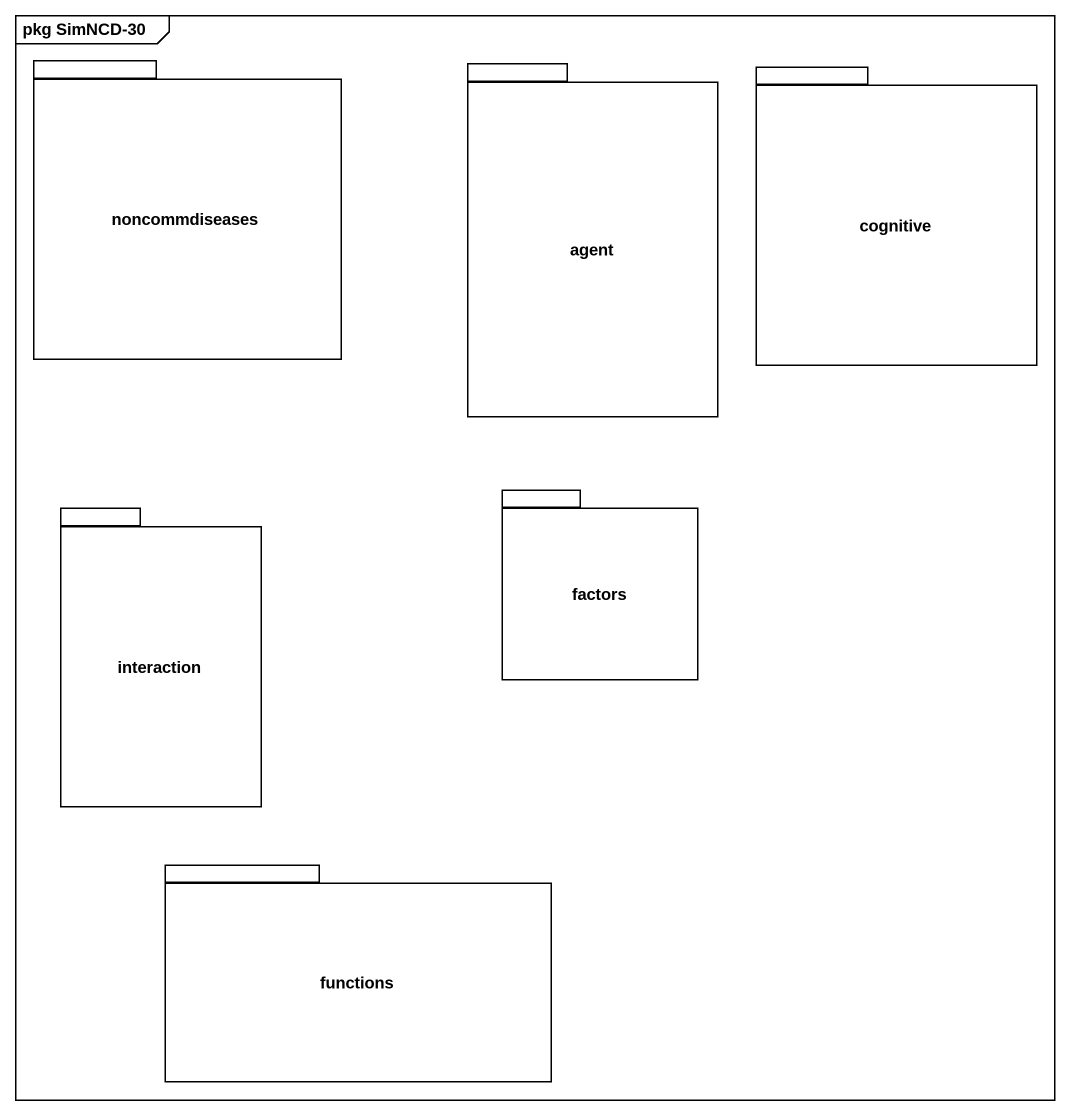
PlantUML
@startuml
mainframe pkg SimNCD-30
package noncommdiseases {
}
package "agent" as agent_ {
}
package cognitive {
}
package factors {
}
package interaction {
}
package functions {
}
@enduml
